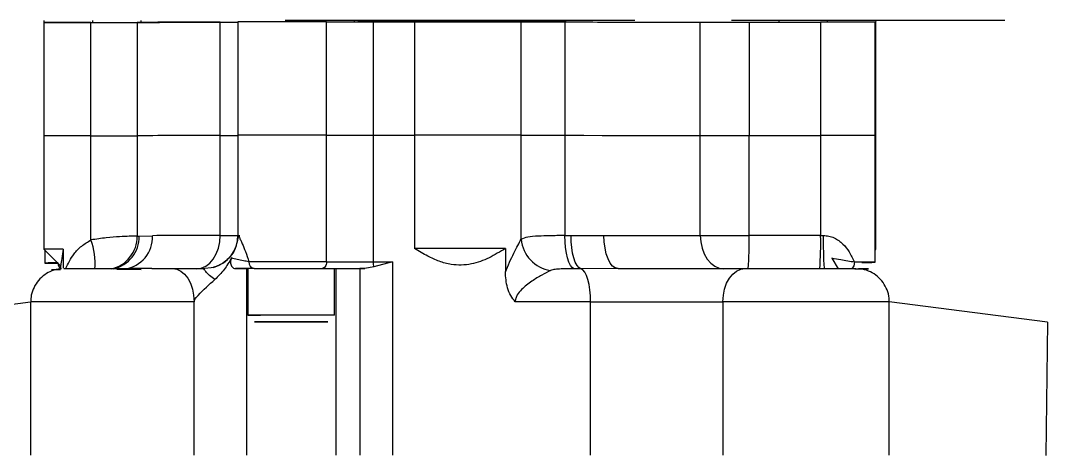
# Model space of a CAD drawing. Header units: millimetres. Extents: x 2223 to 4172, y 741 to 2119.
# Drawn here: x 3505.6 to 3659.9, y 1690.1 to 1755.4 of the extents above; entities that cross this region are included whole.
import ezdxf

# ---------------------------------------------------------------- set-up
doc = ezdxf.new("R2010")
doc.units = ezdxf.units.MM

msp = doc.modelspace()

# ---------------------------------------------------------------- linework, layer by layer
at = {"color": 7, "linetype": 'Continuous', "lineweight": 25}
for p, q in [((3509.141, 1755.365), (3509.162, 1755.063)), ((3509.162, 1755.063), (3509.162, 1738.063)), ((3516.218, 1738.083), (3516.218, 1755.082)), ((3516.497, 1755.083), (3516.493, 1755.366)), ((3523.156, 1755.096), (3523.156, 1738.097)), ((3523.695, 1755.374), (3523.713, 1755.1)), ((3535.64, 1738.14), (3535.64, 1755.14)), ((3538.305, 1755.179), (3538.305, 1738.179)), ((3551.598, 1738.192), (3551.598, 1755.192)), ((3555.813, 1755.165), (3555.809, 1755.362)), ((3558.628, 1755.188), (3558.628, 1738.188)), ((3562.394, 1755.444), (3562.412, 1755.181)), ((3564.839, 1755.19), (3564.839, 1738.19)), ((3580.842, 1738.181), (3580.842, 1755.181)), ((3580.912, 1755.18), (3580.93, 1755.444)), ((3587.417, 1755.166), (3587.416, 1738.166)), ((3587.515, 1755.362), (3587.511, 1755.165)), ((3607.765, 1738.139), (3607.765, 1755.139)), ((3615.092, 1755.133), (3625.842, 1755.134)), ((3615.092, 1755.133), (3615.092, 1738.133)), ((3619.613, 1755.133), (3619.629, 1755.373)), ((3625.842, 1755.134), (3625.842, 1738.134)), ((3626.831, 1755.366), (3626.827, 1755.082)), ((3634.04, 1738.116), (3634.04, 1755.116)), ((3634.04, 1755.065), (3634.162, 1755.062)), ((3634.162, 1755.062), (3634.183, 1755.364)), ((3634.162, 1738.062), (3634.162, 1755.062)), ((3509.162, 1738.063), (3509.162, 1721.063)), ((3516.218, 1722.474), (3516.218, 1738.083)), ((3523.156, 1738.097), (3523.156, 1723.046)), ((3535.64, 1723.14), (3535.64, 1738.14)), ((3538.305, 1738.179), (3538.305, 1723.179)), ((3551.597, 1719.192), (3551.598, 1738.192)), ((3558.628, 1738.188), (3558.628, 1719.188)), ((3564.839, 1738.19), (3564.839, 1721.19)), ((3580.842, 1722.573), (3580.842, 1738.181)), ((3587.416, 1738.166), (3587.416, 1723.116)), ((3607.765, 1738.139), (3607.773, 1738.139)), ((3607.765, 1723.139), (3607.765, 1738.139)), ((3615.092, 1738.133), (3625.842, 1738.134)), ((3615.092, 1723.133), (3615.092, 1738.133)), ((3625.842, 1738.134), (3625.842, 1723.134)), ((3634.04, 1719.116), (3634.04, 1738.116)), ((3634.04, 1738.065), (3634.162, 1738.062)), ((3634.162, 1721.062), (3634.162, 1738.062)), ((3523.469, 1723.048), (3525.476, 1723.109)), ((3588.349, 1723.115), (3593.291, 1723.161)), ((3625.842, 1723.134), (3615.092, 1723.133)), ((3509.162, 1721.063), (3511.662, 1718.563)), ((3509.283, 1720.941), (3509.283, 1719.009)), ((3512.051, 1721.078), (3512.051, 1718.225)), ((3578.484, 1721.19), (3578.484, 1717.663)), ((3634.04, 1720.941), (3634.162, 1721.062)), ((3511.662, 1718.704), (3511.662, 1718.143)), ((3561.519, 1719.189), (3558.708, 1718.414)), ((3561.519, 1719.189), (3561.519, 1690.189)), ((3627.536, 1719.718), (3628.468, 1718.124)), ((3537.947, 1718.181), (3539.58, 1718.178)), ((3539.58, 1718.178), (3539.805, 1718.175)), ((3539.58, 1718.178), (3539.58, 1690.178)), ((3539.805, 1718.179), (3539.805, 1711.179)), ((3552.805, 1711.179), (3552.805, 1718.179)), ((3552.805, 1718.175), (3553.013, 1718.177)), ((3553.013, 1718.177), (3556.608, 1718.184)), ((3553.013, 1718.177), (3553.013, 1690.177)), ((3556.608, 1718.184), (3556.608, 1690.184)), ((3558.708, 1718.414), (3557.356, 1718.185)), ((3594.774, 1718.168), (3589.822, 1718.15)), ((3595.412, 1718.171), (3594.774, 1718.168)), ((3622.04, 1718.144), (3622.04, 1718.128)), ((3507.164, 1713.169), (3507.164, 1690.169)), ((3531.705, 1690.193), (3531.705, 1713.193)), ((3591.294, 1690.184), (3591.294, 1713.184)), ((3611.165, 1713.192), (3611.164, 1690.192)), ((3636.159, 1690.168), (3636.159, 1713.168)), ((3545.408, 1710.186), (3542.959, 1710.181)), ((3542.959, 1710.181), (3543.855, 1710.174)), ((3543.855, 1710.183), (3543.855, 1710.174)), ((3543.855, 1710.174), (3547.201, 1710.172)), ((3548.754, 1710.184), (3545.408, 1710.186)), ((3547.201, 1710.185), (3547.201, 1710.172)), ((3547.201, 1710.172), (3549.651, 1710.177)), ((3549.651, 1710.177), (3548.754, 1710.184))]:
    msp.add_line(p, q, dxfattribs=at)
at = {"linetype": 'ByBlock'}
for p, q in [((3483.653, 1710.132), (3507.164, 1713.169)), ((3659.925, 1710.132), (3636.159, 1713.168)), ((3659.925, 1710.132), (3659.672, 1690.124))]:
    msp.add_line(p, q, dxfattribs=at)
at = {"color": 7, "linetype": 'Continuous', "lineweight": 25, "flags": 128}
for points in [[(3558.628, 1755.188), (3559.398, 1755.188), (3560.17, 1755.189), (3560.944, 1755.189), (3561.72, 1755.189), (3562.498, 1755.189), (3563.277, 1755.19), (3564.058, 1755.19), (3564.839, 1755.19)], [(3587.417, 1755.166), (3590.252, 1755.164), (3593.023, 1755.161), (3595.719, 1755.159), (3598.332, 1755.155), (3600.851, 1755.152), (3603.269, 1755.148), (3605.576, 1755.144), (3607.765, 1755.139)], [(3558.628, 1738.188), (3559.398, 1738.188), (3560.17, 1738.189), (3560.944, 1738.189), (3561.72, 1738.189), (3562.498, 1738.189), (3563.277, 1738.19), (3564.057, 1738.19), (3564.839, 1738.19)], [(3558.628, 1738.188), (3559.398, 1738.188), (3560.17, 1738.189), (3560.944, 1738.189), (3561.72, 1738.189), (3562.498, 1738.189), (3563.277, 1738.19), (3564.057, 1738.19), (3564.839, 1738.19)], [(3587.416, 1738.166), (3590.252, 1738.164), (3593.023, 1738.161), (3595.719, 1738.159), (3598.331, 1738.155), (3600.851, 1738.152), (3603.268, 1738.148), (3605.576, 1738.144), (3607.765, 1738.139)], [(3587.416, 1738.166), (3590.252, 1738.164), (3593.023, 1738.161), (3595.719, 1738.159), (3598.331, 1738.155), (3600.851, 1738.152), (3603.268, 1738.148), (3605.576, 1738.144), (3607.765, 1738.139)], [(3523.156, 1723.046), (3523.194, 1723.047), (3523.233, 1723.047), (3523.271, 1723.047), (3523.31, 1723.047), (3523.35, 1723.048), (3523.389, 1723.048), (3523.429, 1723.048), (3523.469, 1723.048)], [(3532.109, 1718.148), (3532.798, 1718.242), (3533.46, 1718.525), (3534.071, 1718.986), (3534.606, 1719.607), (3535.045, 1720.363), (3535.371, 1721.227), (3535.572, 1722.165), (3535.64, 1723.14)], [(3588.806, 1718.15), (3588.528, 1718.324), (3588.264, 1718.659), (3588.024, 1719.145), (3587.815, 1719.765), (3587.645, 1720.498), (3587.52, 1721.32), (3587.442, 1722.202), (3587.416, 1723.116)], [(3587.416, 1723.116), (3587.533, 1723.116), (3587.65, 1723.116), (3587.767, 1723.116), (3587.884, 1723.116), (3588, 1723.116), (3588.117, 1723.116), (3588.233, 1723.116), (3588.349, 1723.115)], [(3589.822, 1718.15), (3589.527, 1718.323), (3589.248, 1718.658), (3588.993, 1719.144), (3588.772, 1719.764), (3588.592, 1720.497), (3588.459, 1721.319), (3588.377, 1722.202), (3588.349, 1723.115)], [(3595.412, 1718.171), (3594.998, 1718.265), (3594.6, 1718.548), (3594.234, 1719.008), (3593.912, 1719.629), (3593.649, 1720.385), (3593.453, 1721.249), (3593.332, 1722.186), (3593.291, 1723.161)], [(3593.291, 1723.161), (3595.282, 1723.159), (3597.229, 1723.157), (3599.127, 1723.154), (3600.972, 1723.152), (3602.762, 1723.149), (3604.493, 1723.146), (3606.162, 1723.143), (3607.765, 1723.139)], [(3607.765, 1723.139), (3607.833, 1722.164), (3608.034, 1721.227), (3608.361, 1720.363), (3608.802, 1719.606), (3609.338, 1718.985), (3609.95, 1718.525), (3610.614, 1718.242), (3611.304, 1718.147)], [(3625.842, 1723.134), (3625.893, 1723.134), (3625.944, 1723.134), (3625.995, 1723.134), (3626.046, 1723.134), (3626.097, 1723.134), (3626.149, 1723.134), (3626.2, 1723.134), (3626.251, 1723.134)], [(3634.04, 1721.066), (3634.162, 1721.062), (3634.162, 1721.062)], [(3551.597, 1719.192), (3551.585, 1718.997), (3551.547, 1718.809), (3551.486, 1718.636), (3551.404, 1718.484), (3551.303, 1718.36), (3551.189, 1718.267), (3551.065, 1718.21), (3550.936, 1718.19)], [(3558.628, 1719.188), (3558.988, 1719.188), (3559.348, 1719.188), (3559.709, 1719.188), (3560.07, 1719.189), (3560.432, 1719.189), (3560.794, 1719.189), (3561.156, 1719.189), (3561.519, 1719.189)], [(3630.92, 1719.13), (3630.908, 1718.935), (3630.873, 1718.747), (3630.817, 1718.574), (3630.741, 1718.422), (3630.649, 1718.298), (3630.543, 1718.205), (3630.429, 1718.148), (3630.31, 1718.128)], [(3528.525, 1718.185), (3529.145, 1718.091), (3529.742, 1717.808), (3530.292, 1717.347), (3530.774, 1716.727), (3531.169, 1715.97), (3531.463, 1715.106), (3531.644, 1714.169), (3531.705, 1713.193)], [(3534.622, 1718.355), (3534.284, 1718.276), (3533.309, 1718.18)], [(3557.356, 1718.185), (3557.26, 1718.185), (3557.164, 1718.185), (3557.069, 1718.185), (3556.975, 1718.185), (3556.882, 1718.185), (3556.789, 1718.184), (3556.698, 1718.184), (3556.608, 1718.184)], [(3589.822, 1718.15), (3589.695, 1718.15), (3589.569, 1718.15), (3589.442, 1718.15), (3589.315, 1718.15), (3589.188, 1718.15), (3589.061, 1718.15), (3588.934, 1718.15), (3588.806, 1718.15)], [(3591.294, 1713.184), (3591.267, 1714.098), (3591.185, 1714.98), (3591.052, 1715.802), (3590.872, 1716.535), (3590.65, 1717.155), (3590.396, 1717.641), (3590.117, 1717.976), (3589.822, 1718.15)], [(3611.165, 1713.192), (3611.229, 1714.167), (3611.418, 1715.105), (3611.726, 1715.969), (3612.14, 1716.725), (3612.645, 1717.346), (3613.221, 1717.807), (3613.846, 1718.09), (3614.496, 1718.184)], [(3591.294, 1713.184), (3589.91, 1713.185), (3588.514, 1713.186), (3587.109, 1713.187), (3585.695, 1713.187), (3584.272, 1713.188), (3582.842, 1713.189), (3581.405, 1713.189), (3579.962, 1713.19)], [(3591.294, 1713.184), (3593.855, 1713.182), (3596.485, 1713.181), (3599.14, 1713.181), (3601.772, 1713.182), (3604.334, 1713.184), (3606.782, 1713.186), (3609.072, 1713.189), (3611.165, 1713.192)]]:
    msp.add_lwpolyline(points, dxfattribs=at)
at = {"color": 7, "linetype": 'Continuous', "lineweight": 25}
for centre, radius, start, end in [((3514.835, 982.545), 772.539, 89.897391, 90.420712), ((3516.494, 3335.914), 1580.832, 269.990013, 270.241488), ((3540.71, -1496.223), 3251.367, 90.089346, 90.30934), ((3535.13, 2238.244), 483.105, 270.06054, 270.37656), ((3546.662, -28.378), 1783.576, 89.841456, 90.268476), ((3556.876, 4927.375), 3172.188, 269.904659, 270.031645), ((3571.327, -937.957), 2693.155, 89.797567, 90.13802), ((3587.133, 3083.4), 1328.233, 269.728619, 270.012215), ((3614.482, 5299.89), 3544.757, 269.891426, 270.009859), ((3628.04, 845.725), 909.411, 89.621935, 90.138469), ((3514.834, 965.545), 772.539, 89.897391, 90.420712), ((3516.493, 3318.914), 1580.832, 269.990013, 270.241488), ((3540.71, -1513.223), 3251.367, 90.089346, 90.30934), ((3535.13, 2221.244), 483.105, 270.06054, 270.37656), ((3546.662, -45.378), 1783.576, 89.841456, 90.268476), ((3546.679, -3.382), 1741.581, 89.838188, 90.275424), ((3556.876, 4910.375), 3172.188, 269.904659, 270.031645), ((3571.327, -954.957), 2693.155, 89.797567, 90.13802), ((3587.133, 3066.4), 1328.233, 269.728619, 270.012215), ((3614.482, 5282.89), 3544.757, 269.891426, 270.009859), ((3614.484, 5285.893), 3547.76, 269.891621, 270.009825), ((3628.04, 828.725), 909.411, 89.621935, 90.138469), ((3507.21, 1719.066), 9.631, 354.25224, 20.72676), ((3518.232, 1722.949), 4.925, 281.86025, 1.13682), ((3518.554, 1722.939), 4.917, 282.00446, 1.27867), ((3520.672, 1722.895), 4.808, 277.47921, 2.54775), ((3544.021, -2707.402), 4430.55, 90.108381, 90.239828), ((3533.308, 1723.179), 4.999, 285.23346, 0.00835), ((3536.101, 1918.894), 195.754, 269.86511, 270.72475), ((3538.307, 1723.173), 0.00655, 86.83529, 111.61015), ((3538.307, 1723.185), 0.00589, 247.97484, 272.47351), ((3586.112, 1723.104), 5.296, 185.75485, 260.76773), ((3614.482, 5267.89), 3544.757, 269.891426, 270.009859), ((3565.018, 1721.882), 50.089, 355.71964, 1.43088), ((3575.768, 1721.883), 50.089, 355.71964, 1.43088), ((3688.376, 1722.041), 62.135, 178.9928, 183.52068), ((3511.63, 1518.122), 202.956, 89.88111, 90.69676), ((3571.642, -1929.571), 3650.767, 89.892614, 90.106762), ((3510.903, 1609.478), 109.543, 89.8003, 90.84701), ((3511.052, 1857.418), 138.42, 269.268, 270.07262), ((3512.349, 1718.961), 1.062, 181.27448, 229.69761), ((3540.877, 1719.097), 0.916, 174.18776, 262.52813), ((3546.382, -1280.486), 2999.683, 89.900382, 90.122565), ((3556.876, 4891.375), 3172.188, 269.904659, 270.031645), ((3561.882, 1719.131), 3.255, 178.99862, 192.73455), ((3631.615, 1520.215), 198.916, 89.30143, 90.20024), ((3632.421, 1828.647), 109.543, 269.8003, 270.84701), ((3511.65, 1664.097), 53.919, 89.98792, 90.92144), ((3520.607, 1325.445), 392.576, 89.5364, 90.07272), ((3621.035, 1612.898), 105.229, 89.77709, 90.81371), ((3625.867, -670.67), 2388.8, 89.983979, 90.106094), ((3631.738, 1672.38), 45.743, 88.99451, 90.09488), ((3522.268, -1112.358), 2825.567, 89.80864, 90.306277), ((3620.517, -1555.025), 3268.23, 89.725781, 90.163967), ((3546.299, 599.701), 1111.497, 89.664622, 90.334754), ((3541.3, 1816.397), 105.229, 269.18566, 270.22229)]:
    msp.add_arc(centre, radius, start, end, dxfattribs=at)
for points in [[(3509.162, 1755.063), (3509.265, 1755.065), (3509.472, 1755.07), (3511.093, 1755.076), (3513.464, 1755.08), (3515.486, 1755.082), (3516.497, 1755.083)], [(3516.497, 1755.083), (3517.312, 1755.083), (3518.943, 1755.084), (3521.031, 1755.087), (3522.732, 1755.092), (3523.386, 1755.095), (3523.713, 1755.097)], [(3597.915, 1755.395), (3597.494, 1755.392), (3596.651, 1755.386), (3594.497, 1755.377), (3591.762, 1755.37), (3588.453, 1755.363), (3584.682, 1755.358), (3580.548, 1755.354), (3576.168, 1755.352), (3571.662, 1755.351), (3567.156, 1755.352), (3562.776, 1755.354), (3558.642, 1755.358), (3554.871, 1755.363), (3551.562, 1755.37), (3548.826, 1755.378), (3546.673, 1755.386), (3545.83, 1755.392), (3545.409, 1755.396)], [(3590.662, 1755.409), (3590.591, 1755.406), (3590.45, 1755.401), (3589.32, 1755.393), (3587.564, 1755.386), (3585.183, 1755.38), (3582.286, 1755.375), (3578.98, 1755.371), (3575.393, 1755.369), (3571.662, 1755.368), (3567.931, 1755.369), (3564.344, 1755.371), (3561.038, 1755.375), (3558.141, 1755.38), (3555.76, 1755.386), (3554.004, 1755.393), (3552.874, 1755.401), (3552.733, 1755.406), (3552.662, 1755.409)], [(3575.912, 1755.176), (3575.848, 1755.177), (3575.72, 1755.179), (3574.737, 1755.182), (3573.333, 1755.184), (3571.662, 1755.185), (3569.991, 1755.184), (3568.586, 1755.182), (3567.604, 1755.179), (3567.476, 1755.177), (3567.412, 1755.176)], [(3587.511, 1755.165), (3586.721, 1755.166), (3585.143, 1755.167), (3583.199, 1755.171), (3581.678, 1755.175), (3581.167, 1755.179), (3580.912, 1755.18)], [(3653.53, 1755.408), (3653.466, 1755.406), (3653.338, 1755.4), (3652.312, 1755.393), (3650.71, 1755.385), (3648.521, 1755.379), (3645.832, 1755.373), (3642.722, 1755.369), (3639.291, 1755.366), (3635.646, 1755.364), (3631.904, 1755.363), (3628.181, 1755.364), (3624.595, 1755.367), (3621.26, 1755.37), (3618.278, 1755.375), (3615.757, 1755.381), (3613.719, 1755.388), (3612.87, 1755.393), (3612.445, 1755.396)], [(3528.525, 1718.185), (3529.257, 1718.184), (3530.721, 1718.182), (3532.446, 1718.18), (3533.309, 1718.18)], [(3550.936, 1718.19), (3551.896, 1718.189), (3553.817, 1718.186), (3556.176, 1718.186), (3557.356, 1718.185)]]:
    msp.add_open_spline(points, degree=3, dxfattribs=at)
for points, knots in [([(3523.713, 1755.097), (3524.392, 1755.101), (3525.75, 1755.108), (3528.577, 1755.12), (3531.965, 1755.13), (3535.223, 1755.138), (3537.508, 1755.142), (3538.305, 1755.144)], [0, 0, 0, 0, 0.2204984, 0.4409969, 0.6614953, 0.8819938, 1, 1, 1, 1]), ([(3564.933, 1755.19), (3565.197, 1755.191), (3566.138, 1755.193), (3568.508, 1755.195), (3571.653, 1755.197), (3574.852, 1755.195), (3577.663, 1755.192), (3579.884, 1755.187), (3580.569, 1755.183), (3580.912, 1755.18)], [0, 0, 0, 0, 0.0610151, 0.2175126, 0.3740101, 0.5305075, 0.687005, 0.8435025, 1, 1, 1, 1]), ([(3587.511, 1755.165), (3589.352, 1755.164), (3593.035, 1755.161), (3598.219, 1755.155), (3603.031, 1755.147), (3606.759, 1755.14), (3608.671, 1755.136), (3609.303, 1755.134)], [0, 0, 0, 0, 0.2225072, 0.4450145, 0.6675217, 0.8900289, 1, 1, 1, 1]), ([(3512.392, 1718.14), (3512.776, 1718.912), (3513.403, 1720.174), (3514.778, 1721.593), (3515.738, 1722.181), (3516.218, 1722.474)], [0, 0, 0, 0, 0.4415703, 0.7212781, 1, 1, 1, 1]), ([(3523.156, 1723.046), (3522.808, 1723.041), (3522.17, 1723.032), (3520.516, 1722.956), (3518.565, 1722.815), (3517, 1722.588), (3516.218, 1722.474)], [0, 0, 0, 0, 0.2724679, 0.5000458, 0.7503555, 1, 1, 1, 1]), ([(3538.087, 1721.86), (3538.047, 1721.679), (3537.914, 1721.089), (3537.371, 1720.195), (3536.51, 1719.276), (3535.554, 1718.652), (3534.881, 1718.453), (3534.611, 1718.372)], [0, 0, 0, 0, 0.107229, 0.3503135, 0.5933986, 0.836482, 1, 1, 1, 1]), ([(3538.265, 1723.179), (3538.277, 1722.964), (3538.303, 1722.514), (3538.161, 1722.085), (3538.087, 1721.86)], [0, 0, 0, 0, 0.4764135, 1, 1, 1, 1]), ([(3538.307, 1723.18), (3538.324, 1723.163), (3538.356, 1723.13), (3538.509, 1722.855), (3538.714, 1722.444), (3539.022, 1721.767), (3539.461, 1720.694), (3539.789, 1719.714), (3539.965, 1719.189)], [0, 0, 0, 0, 0.1244738, 0.250966, 0.3714749, 0.5001039, 0.7321774, 1, 1, 1, 1]), ([(3578.484, 1717.663), (3578.907, 1718.641), (3579.543, 1720.108), (3580.381, 1721.697), (3580.688, 1722.281), (3580.842, 1722.573)], [0, 0, 0, 0, 0.49994866, 0.7504157, 1, 1, 1, 1]), ([(3583.434, 1723.044), (3582.851, 1723.005), (3581.687, 1722.926), (3581.123, 1722.69), (3580.842, 1722.573)], [0, 0, 0, 0, 0.5005372, 1, 1, 1, 1]), ([(3587.416, 1723.116), (3586.619, 1723.115), (3585.149, 1723.112), (3583.973, 1723.066), (3583.434, 1723.044)], [0, 0, 0, 0, 0.5420141, 1, 1, 1, 1]), ([(3626.251, 1723.134), (3626.532, 1723.116), (3627.098, 1723.082), (3627.885, 1722.805), (3628.599, 1722.393), (3629.392, 1721.713), (3630.227, 1720.637), (3630.678, 1719.656), (3630.92, 1719.13)], [0, 0, 0, 0, 0.1244738, 0.250966, 0.3714749, 0.5001039, 0.7321774, 1, 1, 1, 1]), ([(3512.051, 1721.078), (3511.97, 1720.605), (3511.807, 1719.648), (3511.672, 1718.645), (3511.678, 1718.688), (3511.681, 1718.704)], [0, 0, 0, 0, 0.3787431, 0.7674109, 1, 1, 1, 1]), ([(3578.484, 1721.19), (3577.68, 1720.701), (3576.076, 1719.725), (3573.341, 1718.702), (3570.707, 1718.621), (3568.529, 1719.238), (3566.685, 1720.062), (3565.498, 1720.788), (3564.839, 1721.19)], [0, 0, 0, 0, 0.1923908, 0.3834722, 0.589159, 0.7155413, 0.8423238, 1, 1, 1, 1]), ([(3537.327, 1719.764), (3536.977, 1719.156), (3536.265, 1717.919), (3535.327, 1717.001), (3534.851, 1716.535)], [0, 0, 0, 0, 0.49187133, 1, 1, 1, 1]), ([(3537.327, 1719.764), (3537.285, 1719.669), (3537.201, 1719.478), (3537.173, 1719.142), (3537.224, 1718.815), (3537.352, 1718.527), (3537.544, 1718.311), (3537.753, 1718.197), (3537.892, 1718.186), (3537.947, 1718.181)], [0, 0, 0, 0, 0.1491203, 0.298298, 0.4463418, 0.5945522, 0.7447419, 0.8986734, 1, 1, 1, 1]), ([(3539.965, 1719.189), (3539.69, 1719.239), (3539.123, 1719.342), (3538.122, 1719.545), (3537.604, 1719.688), (3537.327, 1719.764)], [0, 0, 0, 0, 0.3043315, 0.6280366, 1, 1, 1, 1]), ([(3630.92, 1719.13), (3630.58, 1719.181), (3629.879, 1719.286), (3628.847, 1719.493), (3627.993, 1719.64), (3627.536, 1719.718)], [0, 0, 0, 0, 0.3043315, 0.6280366, 1, 1, 1, 1]), ([(3511.805, 1718.156), (3511.804, 1718.156), (3511.77, 1718.154), (3511.655, 1718.144), (3511.428, 1718.117), (3510.964, 1718.036), (3510.199, 1717.804), (3509.231, 1717.28), (3508.31, 1716.439), (3507.625, 1715.376), (3507.22, 1714.26), (3507.2, 1713.509), (3507.191, 1713.179)], [0, 0, 0, 0, 0.0009193, 0.020654, 0.0473695, 0.0980293, 0.2083231, 0.3666463, 0.5337116, 0.7011689, 0.8686495, 1, 1, 1, 1]), ([(3510.783, 1718.003), (3510.716, 1718.004), (3510.454, 1718.005), (3510.28, 1718.007), (3510.27, 1718.01), (3510.585, 1718.013), (3511.054, 1718.016), (3511.504, 1718.017), (3511.662, 1718.018)], [0, 0, 0, 0, 0.0697239, 0.2723652, 0.4750065, 0.6819695, 0.8889325, 1, 1, 1, 1]), ([(3512.166, 1718.169), (3512.215, 1718.171), (3512.311, 1718.173), (3512.915, 1718.177), (3513.792, 1718.181), (3514.917, 1718.184), (3516.266, 1718.186), (3517.854, 1718.188), (3519.653, 1718.19), (3521.127, 1718.19), (3521.97, 1718.19), (3522.162, 1718.19)], [0, 0, 0, 0, 0.1258562, 0.2493612, 0.3684169, 0.4813666, 0.5943164, 0.7133721, 0.8368771, 0.9627333, 1, 1, 1, 1]), ([(3525.372, 1718.189), (3525.264, 1718.189), (3524.842, 1718.189), (3523.992, 1718.19), (3523.026, 1718.19), (3522.387, 1718.19), (3522.164, 1718.19)], [0, 0, 0, 0, 0.1061376, 0.4137481, 0.7958647, 1, 1, 1, 1]), ([(3525.372, 1718.189), (3525.381, 1718.189), (3525.988, 1718.189), (3527.084, 1718.187), (3528.053, 1718.186), (3528.525, 1718.185)], [0, 0, 0, 0, 0.0070945, 0.516613, 1, 1, 1, 1]), ([(3534.851, 1716.536), (3534.569, 1716.745), (3534.007, 1717.162), (3533.511, 1717.652), (3533.29, 1717.932), (3533.182, 1718.134), (3533.259, 1718.162), (3533.309, 1718.18)], [0, 0, 0, 0, 0.2503114, 0.4998417, 0.6202194, 0.7507731, 1, 1, 1, 1]), ([(3540.758, 1718.188), (3540.591, 1718.188), (3540.261, 1718.187), (3539.691, 1718.186), (3539.089, 1718.184), (3538.434, 1718.183), (3538.112, 1718.182), (3537.947, 1718.181)], [0, 0, 0, 0, 0.1826536, 0.360866, 0.578026, 0.783693, 1, 1, 1, 1]), ([(3540.758, 1718.188), (3541.068, 1718.189), (3541.695, 1718.19), (3542.894, 1718.192), (3544.222, 1718.193), (3545.63, 1718.194), (3547.065, 1718.194), (3548.477, 1718.193), (3549.81, 1718.192), (3550.563, 1718.191), (3550.936, 1718.19)], [0, 0, 0, 0, 0.1236811, 0.25, 0.3763189, 0.5, 0.6236811, 0.75, 0.8763189, 1, 1, 1, 1]), ([(3579.962, 1713.19), (3579.72, 1713.491), (3579.215, 1714.119), (3578.621, 1715.637), (3578.538, 1716.86), (3578.484, 1717.663)], [0, 0, 0, 0, 0.2406414, 0.5017344, 1, 1, 1, 1]), ([(3585.262, 1717.876), (3584.84, 1717.667), (3583.994, 1717.25), (3582.451, 1716.298), (3581.138, 1715.319), (3580.338, 1714.386), (3580.014, 1713.731), (3579.979, 1713.363), (3579.962, 1713.19)], [0, 0, 0, 0, 0.2492008, 0.4991017, 0.7489308, 0.8742239, 0.9407402, 1, 1, 1, 1]), ([(3588.806, 1718.15), (3588.137, 1718.146), (3587.134, 1718.14), (3585.933, 1718.073), (3585.485, 1717.942), (3585.262, 1717.876)], [0, 0, 0, 0, 0.5005553, 0.7509565, 1, 1, 1, 1]), ([(3595.412, 1718.171), (3597.118, 1718.171), (3600.566, 1718.17), (3605.657, 1718.173), (3610.455, 1718.177), (3613.159, 1718.182), (3614.496, 1718.184)], [0, 0, 0, 0, 0.2473128, 0.5, 0.7526872, 1, 1, 1, 1]), ([(3614.496, 1718.184), (3614.952, 1718.185), (3615.888, 1718.187), (3617.555, 1718.188), (3619.396, 1718.189), (3621.342, 1718.19), (3623.28, 1718.189), (3625.105, 1718.188), (3626.728, 1718.186), (3628.124, 1718.184), (3629.3, 1718.181), (3630.254, 1718.177), (3630.88, 1718.173), (3631.172, 1718.171), (3631.137, 1718.169), (3631.134, 1718.169)], [0, 0, 0, 0, 0.077462, 0.1591116, 0.2438126, 0.330126, 0.4164394, 0.5011404, 0.5827899, 0.660252, 0.737714, 0.8193635, 0.9040645, 0.9903779, 1, 1, 1, 1]), ([(3630.99, 1718.127), (3631.53, 1718.126), (3632.651, 1718.123), (3633.145, 1718.117), (3633.047, 1718.113), (3632.558, 1718.111), (3632.54, 1718.111)], [0, 0, 0, 0, 0.3133856, 0.650453, 0.9875204, 1, 1, 1, 1]), ([(3636.133, 1713.16), (3636.141, 1713.25), (3636.189, 1713.757), (3635.964, 1714.682), (3635.456, 1715.835), (3634.649, 1716.822), (3633.631, 1717.576), (3632.636, 1717.977), (3631.944, 1718.113), (3631.626, 1718.148), (3631.553, 1718.153), (3631.541, 1718.153)], [0, 0, 0, 0, 0.0358209, 0.2034054, 0.3709909, 0.5385787, 0.7061735, 0.8738152, 0.9601743, 0.9931696, 1, 1, 1, 1]), ([(3531.705, 1713.193), (3531.71, 1713.237), (3531.722, 1713.348), (3531.92, 1713.7), (3532.928, 1714.833), (3533.988, 1715.772), (3534.851, 1716.536)], [0, 0, 0, 0, 0.0236669, 0.0606293, 0.2359656, 1, 1, 1, 1]), ([(3542.416, 1710.171), (3541.978, 1710.172), (3541.306, 1710.174), (3540.885, 1710.177), (3540.765, 1710.179), (3540.883, 1710.181), (3541.318, 1710.184), (3542.322, 1710.188), (3543.802, 1710.19), (3545.177, 1710.191), (3546.305, 1710.191), (3547.429, 1710.191), (3548.82, 1710.19), (3549.653, 1710.188), (3550.194, 1710.187)], [0, 0, 0, 0, 0.1197284, 0.1841803, 0.25, 0.3158197, 0.3802716, 0.5, 0.6197284, 0.6841803, 0.75, 0.8158197, 0.8802716, 1, 1, 1, 1]), ([(3550.194, 1710.187), (3550.631, 1710.186), (3551.304, 1710.184), (3551.724, 1710.181), (3551.845, 1710.179), (3551.727, 1710.177), (3551.291, 1710.174), (3550.288, 1710.171), (3548.807, 1710.168), (3547.432, 1710.167), (3546.304, 1710.167), (3545.18, 1710.167), (3543.789, 1710.168), (3542.957, 1710.17), (3542.416, 1710.171)], [0, 0, 0, 0, 0.1197284, 0.1841803, 0.25, 0.3158197, 0.3802716, 0.5, 0.6197284, 0.6841803, 0.75, 0.8158197, 0.8802716, 1, 1, 1, 1])]:
    msp.add_open_spline(points, degree=3, knots=knots, dxfattribs=at)

doc.saveas('drawing.dxf')
